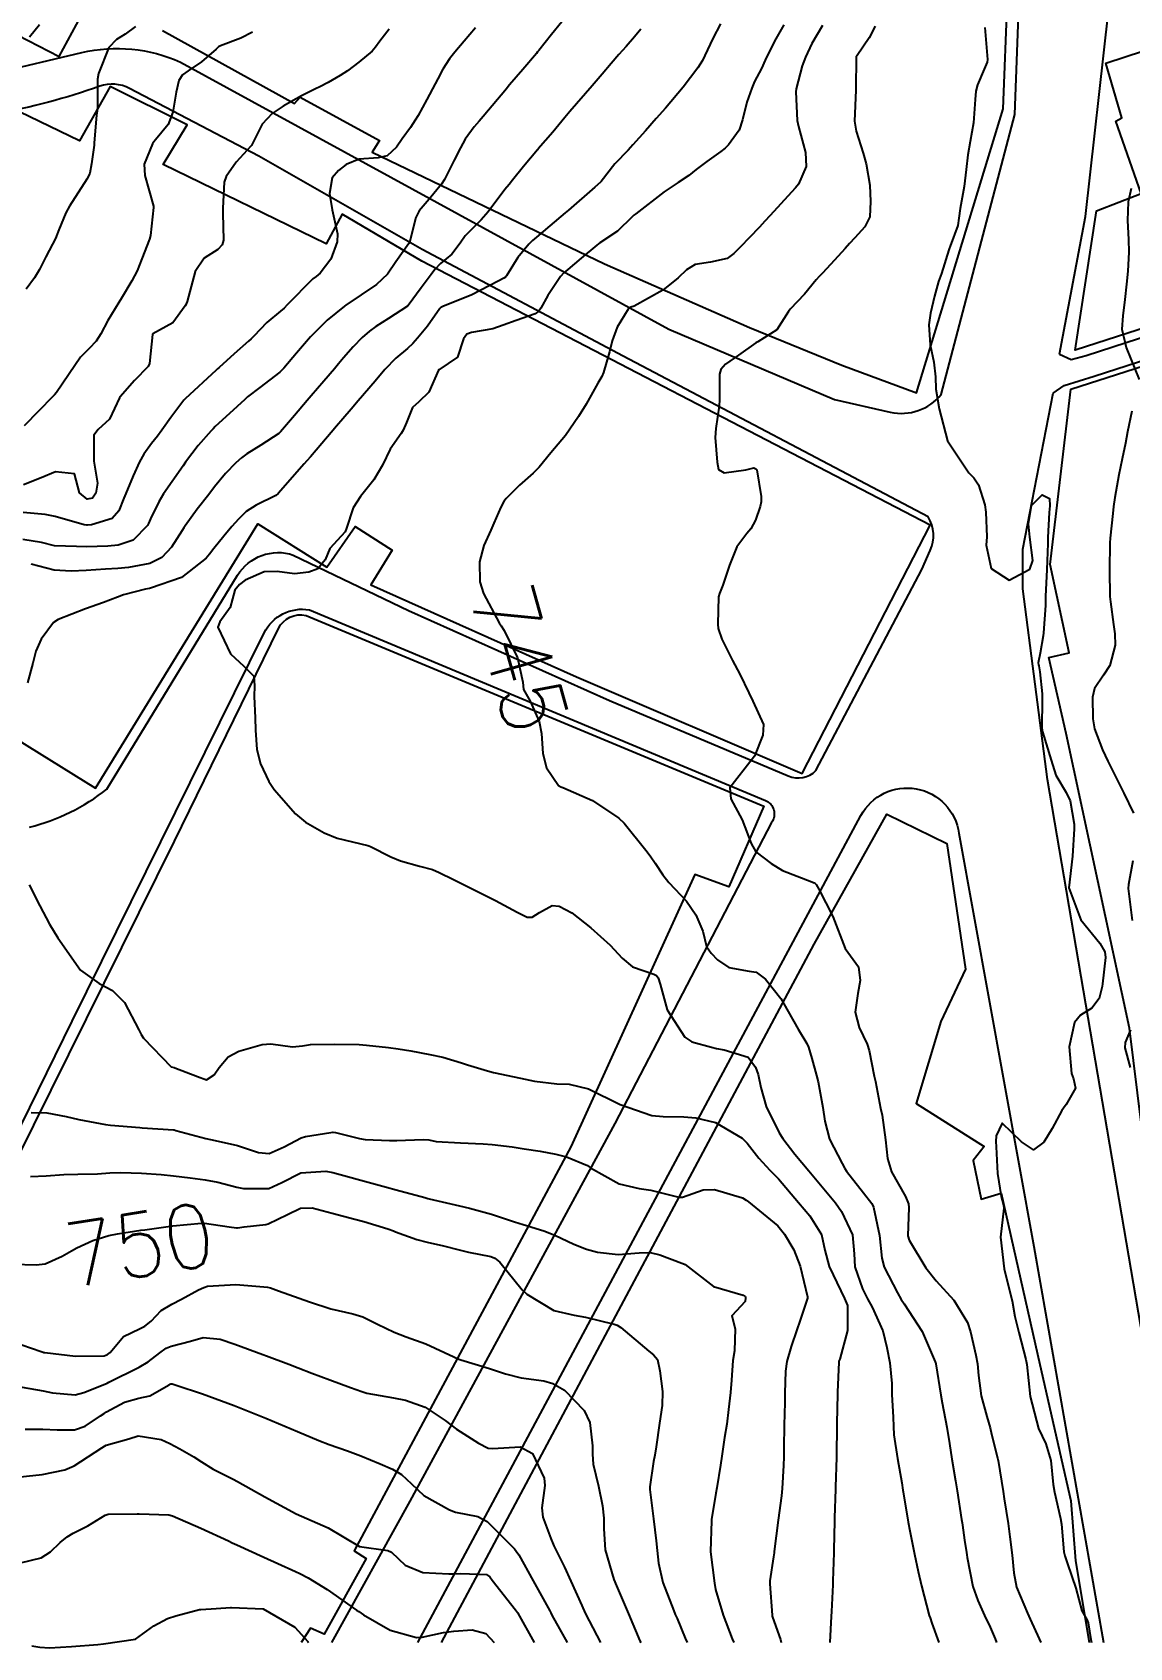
# Model space of a CAD drawing. Header units: metres. Extents: x 318500 to 325275, y 7408834 to 7428799.
# Drawn here: x 320918.1 to 320987, y 7409499.7 to 7409601.2 of the extents above; entities that cross this region are included whole.
import ezdxf
from ezdxf.enums import TextEntityAlignment as Align

# ---------------------------------------------------------------- set-up
doc = ezdxf.new("R2010")
doc.units = ezdxf.units.M
doc.header["$MEASUREMENT"] = 0
for name, color, linetype in [('Cotas', 45, 'Continuous'), ('Curvas de Nivel 1m', 11, 'Continuous'), ('Curvas de Nivel 5m', 15, 'Continuous'), ('Edificações', 30, 'Continuous'), ('Vias Primárias', 230, 'Continuous'), ('Vias Secundárias', 230, 'Continuous')]:
    doc.layers.add(name, color=color, linetype=linetype)
doc.styles.add('Style-STANDARD', font='STANDARD.shx')

msp = doc.modelspace()

# ---------------------------------------------------------------- linework, layer by layer
at = {"layer": 'Curvas de Nivel 1m', "flags": 128}
for points, elevation in [([(320951.32, 7409601.88), (320950.68, 7409601.09), (320949.87, 7409600.09), (320949.79, 7409599.99), (320949.72, 7409599.9), (320948.87, 7409598.89), (320948.04, 7409597.92), (320947.95, 7409597.81), (320947.84, 7409597.67), (320946.38, 7409595.94), (320946.12, 7409595.64), (320945.81, 7409595.28), (320945.25, 7409594.5), (320944.95, 7409593.96), (320944.56, 7409593.18), (320943.95, 7409591.98), (320943.76, 7409591.68), (320942.99, 7409590.74), (320942.36, 7409589.99), (320942.14, 7409589.59), (320941.74, 7409588), (320941.73, 7409587.98), (320941.71, 7409587.95), (320940.9, 7409586.8), (320940.37, 7409586.02), (320939.67, 7409585.37), (320937.74, 7409584.06), (320937.69, 7409584.03), (320937.66, 7409584), (320936.58, 7409583.13), (320935.63, 7409582.19), (320935.58, 7409582.13), (320935.54, 7409582.08), (320934.66, 7409581.05), (320933.85, 7409580.11), (320933.6, 7409579.86), (320932.35, 7409578.89), (320931.58, 7409578.31), (320931.49, 7409578.23), (320931.4, 7409578.14), (320930.45, 7409577.26), (320929.55, 7409576.44), (320929.41, 7409576.3), (320929.28, 7409576.16), (320928.47, 7409575.24), (320927.68, 7409574.19), (320927.52, 7409573.96), (320926.3, 7409572.21), (320926, 7409571.71), (320925.48, 7409570.63), (320925.35, 7409570.35), (320925.28, 7409570.22), (320924.39, 7409569.3), (320923.45, 7409568.98), (320922.79, 7409568.91), (320921.45, 7409568.88), (320920.83, 7409568.89), (320919.45, 7409568.95), (320918.62, 7409569.14), (320917.46, 7409569.33)], 749), ([(320940.48, 7409601.43), (320939.88, 7409600.66), (320939.62, 7409600.29), (320939.4, 7409600.04), (320938.57, 7409599.34), (320937.85, 7409598.81), (320937.4, 7409598.51), (320936.63, 7409598.07), (320936.12, 7409597.8), (320935.84, 7409597.66), (320934.96, 7409597.22), (320933.82, 7409596.59), (320933.13, 7409596.12), (320932.5, 7409595.44), (320931.84, 7409594.14), (320931.83, 7409594.1), (320931.79, 7409594.06), (320930.86, 7409593.06), (320930.23, 7409592.16), (320930.11, 7409591.8), (320930.03, 7409590.16), (320930.03, 7409589.86), (320930.06, 7409588.16), (320929.99, 7409587.87), (320929.7, 7409587.58), (320928.84, 7409587.02), (320928.29, 7409586.18), (320927.78, 7409584.31), (320927.73, 7409584.19), (320927.71, 7409584.14), (320927.66, 7409584.02), (320926.89, 7409582.95), (320925.63, 7409582.26), (320925.61, 7409582.24), (320925.6, 7409582.22), (320925.42, 7409580.41), (320925.34, 7409580.22), (320924.48, 7409579.34), (320923.58, 7409578.31), (320923.54, 7409578.24), (320922.91, 7409576.9), (320922.19, 7409576.26), (320921.92, 7409575.89), (320921.92, 7409574.26), (320922.14, 7409572.89), (320922.05, 7409572.26), (320921.83, 7409571.93), (320921.49, 7409571.88), (320921.02, 7409572.28), (320920.7, 7409573.47), (320919.51, 7409573.6), (320918.6, 7409573.22), (320917.5, 7409572.77)], 751), ([(320931.89, 7409601.24), (320931.16, 7409600.86), (320929.87, 7409600.37), (320929.74, 7409600.3), (320929.6, 7409600.16), (320928.68, 7409599.36), (320927.85, 7409598.8), (320927.49, 7409598.55), (320927.26, 7409598.2), (320927.1, 7409597.47), (320926.89, 7409596.2), (320926.58, 7409595.43), (320925.79, 7409594.47), (320925.68, 7409594.34), (320925.61, 7409594.22), (320925.07, 7409592.93), (320925.12, 7409592.23), (320925.66, 7409590.3), (320925.67, 7409590.22), (320925.48, 7409588.46), (320925.42, 7409588.22), (320924.94, 7409586.98), (320924.63, 7409586.23), (320924.31, 7409585.6), (320923.66, 7409584.52), (320923.48, 7409584.24), (320922.8, 7409583.1), (320922.35, 7409582.26), (320922.07, 7409581.81), (320921.62, 7409581.34), (320921.07, 7409580.81), (320920.73, 7409580.28), (320919.58, 7409578.59), (320919.45, 7409578.43), (320919.33, 7409578.3), (320918.46, 7409577.42), (320917.55, 7409576.49)], 752), ([(320924.54, 7409601.58), (320923.88, 7409601.11), (320923.34, 7409600.78), (320922.86, 7409600.26), (320922.21, 7409598.63), (320922.15, 7409598.27), (320922.15, 7409596.59), (320922.12, 7409596.27), (320922.08, 7409596.01), (320921.94, 7409594.27), (320921.94, 7409594.12), (320921.77, 7409592.96), (320921.67, 7409592.37), (320921.63, 7409592.27), (320921.48, 7409591.99), (320920.38, 7409590.29), (320920.15, 7409589.88), (320919.72, 7409588.8), (320919.58, 7409588.43), (320919.53, 7409588.3), (320918.9, 7409587.1), (320918.5, 7409586.31), (320918.2, 7409585.79), (320917.67, 7409585.07)], 753), ([(320961.29, 7409601.75), (320960.81, 7409600.83), (320960.31, 7409599.76), (320960.16, 7409599.46), (320959.86, 7409598.98), (320958.94, 7409597.77), (320957.83, 7409596.46), (320957.25, 7409595.8), (320956.58, 7409595.03), (320955.79, 7409594.15), (320955.64, 7409593.98), (320955.49, 7409593.82), (320954.65, 7409592.96), (320953.8, 7409591.84), (320953.78, 7409591.82), (320953.76, 7409591.8), (320953.4, 7409591.49), (320951.74, 7409590.05), (320951.53, 7409589.87), (320950.56, 7409589.06), (320949.72, 7409588.35), (320949.48, 7409588.13), (320949.25, 7409587.9), (320948.55, 7409587.06), (320947.85, 7409585.92), (320947.78, 7409585.82), (320947.68, 7409585.76), (320947.33, 7409585.58), (320945.67, 7409584.73), (320943.85, 7409583.98), (320943.72, 7409583.92), (320943.66, 7409583.86), (320942.88, 7409582.75), (320942.25, 7409581.99), (320941.96, 7409581.66), (320941.62, 7409581.35), (320940.89, 7409580.73), (320940.21, 7409580.02), (320939.59, 7409579.3), (320938.53, 7409578.05), (320938.09, 7409577.54), (320937.56, 7409576.93), (320937.16, 7409576.46), (320936.82, 7409576.07), (320936.24, 7409575.38), (320935.53, 7409574.54), (320935.31, 7409574.29), (320935.13, 7409574.09), (320933.5, 7409572.23), (320933.35, 7409572.11), (320932.12, 7409571.5), (320931.48, 7409571.1), (320931, 7409570.62), (320930.59, 7409570.15), (320930.08, 7409569.54), (320929.45, 7409568.77), (320929.18, 7409568.42), (320928.97, 7409568.17), (320927.43, 7409566.95), (320925.47, 7409566.27), (320925.42, 7409566.26), (320925.39, 7409566.25), (320925.16, 7409566.22), (320923.79, 7409565.86), (320923.41, 7409565.72), (320922.52, 7409565.37), (320921.4, 7409564.97), (320919.67, 7409564.3), (320919.39, 7409564.12), (320918.61, 7409563.07), (320918.28, 7409562.31), (320918.09, 7409561.57), (320917.76, 7409560.32)], 747), ([(320918.51, 7409601.7), (320917.88, 7409600.91)], 754), ([(320956.28, 7409601.43), (320955.89, 7409600.94), (320955.36, 7409600.34), (320954.91, 7409599.83), (320954.42, 7409599.27), (320953.85, 7409598.59), (320953.22, 7409597.85), (320951.82, 7409596.24), (320951.52, 7409595.87), (320950.75, 7409594.94), (320949.84, 7409593.9), (320949.82, 7409593.87), (320949.79, 7409593.84), (320948.91, 7409592.78), (320948.22, 7409591.92), (320948.01, 7409591.66), (320947.75, 7409591.34), (320946.69, 7409589.94), (320946.25, 7409589.43), (320945.72, 7409588.92), (320945.25, 7409588.42), (320944.93, 7409587.96), (320944.4, 7409587.27), (320943.69, 7409586.69), (320943.35, 7409586.32), (320943.12, 7409585.99), (320942.49, 7409585.17), (320941.66, 7409584.04), (320941.62, 7409584), (320940.43, 7409583.24), (320939.64, 7409582.73), (320939.23, 7409582.44), (320938.77, 7409582.04), (320938.22, 7409581.45), (320937.61, 7409580.75), (320937.29, 7409580.38), (320937.03, 7409580.07), (320936.37, 7409579.29), (320935.58, 7409578.38), (320935.33, 7409578.08), (320934.52, 7409577.14), (320933.64, 7409576.11), (320933.6, 7409576.06), (320933.55, 7409576.01), (320932.4, 7409575.27), (320931.53, 7409574.73), (320931.2, 7409574.47), (320930.84, 7409574.15), (320930.18, 7409573.48), (320929.5, 7409572.64), (320929.14, 7409572.17), (320928.42, 7409571.24), (320927.66, 7409570.19), (320927.58, 7409570.07), (320927.47, 7409569.9), (320926.8, 7409568.85), (320926.19, 7409568.21), (320925.44, 7409567.83), (320924.09, 7409567.57), (320923.43, 7409567.52), (320922.65, 7409567.47), (320921.43, 7409567.4), (320920.49, 7409567.34), (320919.43, 7409567.42), (320917.97, 7409567.78)], 748), ([(320965.26, 7409601.69), (320964.77, 7409600.81), (320964.2, 7409599.7), (320964.1, 7409599.47), (320963.86, 7409598.95), (320963.42, 7409598.14), (320963.25, 7409597.72), (320962.95, 7409596.84), (320962.67, 7409595.73), (320962.47, 7409595.07), (320961.8, 7409594.14), (320961.58, 7409593.95), (320961.31, 7409593.74), (320960.43, 7409593.11), (320959.77, 7409592.6), (320959.31, 7409592.23), (320958.63, 7409591.78), (320957.75, 7409591.2), (320955.97, 7409589.82), (320955.84, 7409589.72), (320955.74, 7409589.62), (320954.82, 7409588.73), (320953.71, 7409587.98), (320953.63, 7409587.92), (320953.53, 7409587.84), (320952.53, 7409587.02), (320951.69, 7409586.31), (320951.45, 7409586.11), (320951.23, 7409585.88), (320950.45, 7409584.67), (320950, 7409583.89), (320949.87, 7409583.69), (320949.65, 7409583.52), (320948.45, 7409583.11), (320947.64, 7409582.82), (320946.99, 7409582.58), (320945.64, 7409582.35), (320945.35, 7409582.24), (320945.15, 7409581.96), (320944.77, 7409580.8), (320943.6, 7409580.01), (320943.58, 7409580), (320943.57, 7409579.98), (320942.97, 7409578.6), (320942.34, 7409577.99), (320941.93, 7409577.64), (320941.56, 7409576.69), (320941.35, 7409576.21), (320941.22, 7409576), (320940.53, 7409575.02), (320940.06, 7409574.02), (320939.51, 7409573.08), (320938.67, 7409572.04), (320938.22, 7409571.32), (320937.8, 7409570.06), (320937.7, 7409569.83), (320937.46, 7409569.55), (320936.74, 7409568.77), (320936.46, 7409568.07), (320936, 7409567.5), (320935.43, 7409567.28), (320934.53, 7409567.19), (320933.43, 7409567.32), (320932.61, 7409567.3), (320931.43, 7409566.78), (320931.07, 7409566.5), (320930.78, 7409566.15), (320930.48, 7409565.07), (320929.83, 7409564.16), (320929.71, 7409563.83), (320930.5, 7409562.15), (320931.35, 7409561.37), (320931.96, 7409560.74), (320932.02, 7409560.13), (320932, 7409559.46), (320932.06, 7409558.13), (320932.08, 7409557.35), (320932.16, 7409556.13), (320932.39, 7409555.24), (320932.91, 7409554.12), (320933.25, 7409553.62), (320934.58, 7409552.09), (320935.22, 7409551.56), (320936.38, 7409550.9), (320937.21, 7409550.57), (320939.13, 7409550.1), (320939.2, 7409550.08), (320939.31, 7409550.03), (320940.57, 7409549.38), (320941.19, 7409549.13), (320942.37, 7409548.8), (320943.19, 7409548.59), (320943.62, 7409548.41), (320944.52, 7409547.96), (320945.18, 7409547.63), (320945.78, 7409547.33), (320947.16, 7409546.65), (320948.51, 7409545.91), (320949.15, 7409545.6), (320949.45, 7409545.6), (320949.92, 7409545.89), (320950.71, 7409546.32), (320951.16, 7409546.29), (320951.94, 7409545.86), (320953.14, 7409544.92), (320954.35, 7409543.83), (320955.11, 7409543.01), (320955.77, 7409542.48), (320957.1, 7409542.02), (320957.26, 7409541.94), (320957.37, 7409541.79), (320957.5, 7409541.38), (320957.93, 7409539.78), (320959.04, 7409538.06), (320959.49, 7409537.75), (320960.72, 7409537.42), (320961.04, 7409537.34), (320961.52, 7409537.25), (320963.03, 7409536.79), (320963.49, 7409536.17), (320963.66, 7409535.7), (320963.82, 7409534.88), (320964.15, 7409533.69), (320964.97, 7409532.04), (320965.21, 7409531.68), (320965.97, 7409530.69), (320966.83, 7409529.65), (320966.94, 7409529.52), (320968.51, 7409527.63), (320968.9, 7409527.1), (320969.58, 7409525.62), (320969.68, 7409524.43), (320969.73, 7409523.62), (320970.22, 7409522.23), (320970.53, 7409521.6), (320970.82, 7409521.07), (320971.49, 7409519.59), (320971.74, 7409518.54), (320971.93, 7409517.58), (320972.05, 7409516.29), (320972.05, 7409515.58), (320972.14, 7409514.16), (320972.16, 7409513.58), (320972.18, 7409513.05), (320972.41, 7409511.57), (320972.68, 7409510.04), (320972.75, 7409509.57), (320972.77, 7409509.47), (320973.08, 7409507.57), (320973.18, 7409507.02), (320973.47, 7409505.56), (320973.71, 7409504.46), (320973.92, 7409503.56), (320974.41, 7409501.7), (320974.46, 7409501.55), (320974.56, 7409501.22), (320975, 7409500)], 746), ([(320971, 7409601.61), (320970.64, 7409600.87), (320969.87, 7409599.76), (320969.82, 7409599.68), (320969.81, 7409599.63), (320969.79, 7409597.68), (320969.79, 7409597.63), (320969.79, 7409597.58), (320969.71, 7409595.63), (320969.81, 7409595), (320970.26, 7409593.62), (320970.45, 7409592.95), (320970.67, 7409591.62), (320970.72, 7409590.58), (320970.67, 7409589.62), (320970.35, 7409589), (320969.72, 7409588.3), (320969.4, 7409587.95), (320969.13, 7409587.64), (320968.45, 7409586.9), (320967.69, 7409586.09), (320967.48, 7409585.87), (320967.31, 7409585.66), (320966.57, 7409584.77), (320965.66, 7409583.82), (320965.57, 7409583.68), (320964.82, 7409582.51), (320963.63, 7409581.77), (320963.59, 7409581.75), (320963.5, 7409581.71), (320962.42, 7409580.93), (320961.61, 7409580.36), (320961.32, 7409580.03), (320961.23, 7409579.74), (320961.22, 7409578.11), (320961.2, 7409577.74), (320960.99, 7409576.31), (320960.96, 7409575.75), (320961.08, 7409574.19), (320961.16, 7409573.74), (320961.52, 7409573.53), (320962.89, 7409573.72), (320963.38, 7409573.85), (320963.52, 7409573.79), (320963.58, 7409573.71), (320963.85, 7409572.05), (320963.84, 7409571.7), (320963.78, 7409571.42), (320963.48, 7409570.56), (320963.19, 7409570), (320962.94, 7409569.72), (320962.31, 7409568.87), (320961.85, 7409567.73), (320961.43, 7409566.47), (320961.22, 7409565.95), (320961.17, 7409565.74), (320961.12, 7409564.02), (320961.15, 7409563.74), (320961.38, 7409563.07), (320962.04, 7409561.73), (320962.51, 7409560.88), (320963.06, 7409559.71), (320963.33, 7409559.18), (320964, 7409557.7), (320963.96, 7409557.04), (320963.42, 7409555.71), (320963.28, 7409555.53), (320961.88, 7409553.73), (320961.94, 7409553.04), (320962.66, 7409551.72), (320963.21, 7409550.22), (320963.51, 7409549.71), (320964.48, 7409548.98), (320965.19, 7409548.53), (320967.02, 7409547.82), (320967.18, 7409547.75), (320967.24, 7409547.72), (320967.31, 7409547.66), (320967.47, 7409547.36), (320968.35, 7409545.64), (320969.12, 7409543.63), (320969.97, 7409542.48), (320970.07, 7409541.62), (320969.91, 7409540.8), (320969.75, 7409539.62), (320970.01, 7409538.66), (320970.51, 7409537.61), (320970.64, 7409537.21), (320970.95, 7409535.6), (320971.02, 7409535.27), (320971.35, 7409533.59), (320971.44, 7409533.14), (320971.66, 7409531.59), (320971.78, 7409530.42), (320972.03, 7409529.58), (320972.92, 7409528.04), (320973.1, 7409527.57), (320973.13, 7409527.35), (320973.06, 7409525.57), (320973.14, 7409525.3), (320974.19, 7409523.56), (320974.85, 7409522.73), (320975.95, 7409521.53), (320976.81, 7409520.11), (320976.99, 7409519.52), (320977.34, 7409518.06), (320977.43, 7409517.51), (320977.49, 7409516.79), (320977.66, 7409515.51), (320978.02, 7409514.21), (320978.23, 7409513.5), (320978.32, 7409513.1), (320978.7, 7409511.6), (320978.72, 7409511.49), (320978.74, 7409511.45), (320979.05, 7409509.49), (320979.12, 7409509.03), (320979.36, 7409507.48), (320979.47, 7409506.64), (320979.62, 7409505.48), (320979.71, 7409504.37), (320979.88, 7409503.48), (320980.57, 7409501.85), (320980.75, 7409501.47), (320981.32, 7409500.23), (320981.42, 7409500)], 744), ([(320977.9, 7409601.52), (320978.07, 7409599.52), (320978.05, 7409599.34), (320977.86, 7409598.9), (320977.44, 7409597.93), (320977.34, 7409597.53), (320977.3, 7409596.99), (320977.18, 7409595.53), (320976.97, 7409594.36), (320976.82, 7409593.53), (320976.72, 7409592.59), (320976.59, 7409591.54), (320976.34, 7409590.14), (320976.27, 7409589.54), (320976.2, 7409589.07), (320975.71, 7409587.77), (320975.66, 7409587.61), (320975.64, 7409587.55), (320975.17, 7409586.07), (320974.99, 7409585.56), (320974.73, 7409584.63), (320974.48, 7409583.57), (320974.38, 7409582.84), (320974.46, 7409581.57), (320974.69, 7409580.48), (320974.8, 7409579.56), (320974.81, 7409578.78), (320975.03, 7409577.56), (320975.55, 7409575.55), (320976.9, 7409573.53), (320977.21, 7409573.22), (320977.51, 7409572.77), (320977.9, 7409571.52), (320977.96, 7409571.05), (320978.03, 7409569.51), (320977.99, 7409568.99), (320978.3, 7409567.51), (320979.43, 7409566.78), (320980.73, 7409567.48), (320980.91, 7409568.02), (320980.73, 7409569.48), (320980.65, 7409570.32), (320980.82, 7409571.48), (320981.51, 7409572.15), (320981.96, 7409571.92), (320981.98, 7409571.46), (320981.93, 7409571.03), (320981.86, 7409569.46), (320981.85, 7409569.08), (320981.79, 7409567.46), (320981.71, 7409565.76), (320981.71, 7409565.47), (320981.7, 7409565.19), (320981.59, 7409563.47), (320981.56, 7409563.29), (320981.37, 7409562.19), (320981.25, 7409561.58), (320981.27, 7409561.47), (320981.29, 7409561.4), (320981.36, 7409561.02), (320981.5, 7409559.63), (320981.5, 7409559.47), (320981.5, 7409559.31), (320981.48, 7409557.47), (320981.53, 7409557.25), (320982.06, 7409555.46), (320982.35, 7409554.53), (320983.01, 7409553.44), (320983.25, 7409552.92), (320983.51, 7409551.44), (320983.52, 7409551.14), (320983.41, 7409549.44), (320983.18, 7409547.44), (320983.92, 7409545.43), (320985.13, 7409543.97), (320985.43, 7409543.41), (320985.47, 7409543.06), (320985.29, 7409541.41), (320985.26, 7409541.24), (320985.09, 7409540.49), (320984.63, 7409539.87), (320983.9, 7409539.43), (320983.53, 7409538.97), (320983.2, 7409537.44), (320983.35, 7409535.77), (320983.46, 7409535.43), (320983.6, 7409534.84), (320983, 7409533.82), (320982.83, 7409533.6), (320982.74, 7409533.44), (320982.12, 7409532.31), (320981.6, 7409531.46), (320980.95, 7409530.97), (320980.2, 7409531.48), (320978.98, 7409532.64), (320978.6, 7409531.86), (320978.59, 7409531.5), (320978.62, 7409531.16), (320978.7, 7409529.49), (320978.92, 7409528.03), (320979.07, 7409527.49), (320979.1, 7409527.3), (320978.88, 7409525.49), (320979.12, 7409523.49), (320979.2, 7409523.14), (320979.61, 7409521.48), (320979.79, 7409520.5), (320980.04, 7409519.48), (320980.48, 7409517.78), (320980.53, 7409517.47), (320980.75, 7409515.47), (320981.27, 7409513.46), (320981.74, 7409512.48), (320982.04, 7409511.45), (320982.19, 7409509.93), (320982.27, 7409509.45), (320982.65, 7409507.79), (320982.72, 7409507.44), (320982.87, 7409505.69), (320982.92, 7409505.44), (320983.1, 7409504.94), (320983.61, 7409503.42), (320984, 7409501.98), (320984.32, 7409501.41), (320984.38, 7409501.24), (320984.55, 7409500.18), (320984.6, 7409500)], 743), ([(320987.09, 7409591.4), (320986.91, 7409590.56), (320986.86, 7409589.4), (320986.92, 7409588.2), (320986.94, 7409587.4), (320986.88, 7409586.21), (320986.8, 7409585.4), (320986.69, 7409584.43), (320986.56, 7409583.41), (320986.5, 7409582.56), (320986.77, 7409581.4), (320987.6, 7409579.39)], 742), ([(320987.13, 7409577.4), (320986.86, 7409576.1), (320986.73, 7409575.4), (320986.53, 7409574.41), (320986.32, 7409573.41), (320986.07, 7409571.97), (320985.99, 7409571.41), (320985.93, 7409570.97), (320985.78, 7409569.42), (320985.76, 7409569.12), (320985.72, 7409567.42), (320985.75, 7409565.75), (320985.79, 7409565.41), (320985.98, 7409563.99), (320986.06, 7409563.41), (320986.09, 7409562.69), (320985.76, 7409561.41), (320985.35, 7409560.8), (320984.79, 7409559.98), (320984.66, 7409559.43), (320984.68, 7409558.07), (320984.79, 7409557.43), (320985.29, 7409556.12), (320985.63, 7409555.41), (320986.18, 7409554.31), (320986.63, 7409553.4), (320987.24, 7409552.13)], 742), ([(320987.2, 7409549.14), (320986.93, 7409547.65), (320986.91, 7409547.39), (320987.15, 7409545.39)], 742), ([(320917.85, 7409547.63), (320918.53, 7409546.31), (320919.13, 7409545.15), (320919.65, 7409544.29), (320921.09, 7409542.27), (320922.25, 7409541.42), (320923.08, 7409540.98), (320923.84, 7409540.23), (320924.75, 7409538.52), (320924.89, 7409538.22), (320925.04, 7409537.98), (320926.78, 7409536.19), (320926.96, 7409536.14), (320927.01, 7409536.12), (320928.43, 7409535.59), (320929, 7409535.37), (320929.48, 7409535.68), (320929.8, 7409536.15), (320930.35, 7409536.82), (320931.03, 7409537.17), (320932.5, 7409537.59), (320933.04, 7409537.64), (320934.4, 7409537.45), (320935.03, 7409537.51), (320935.52, 7409537.59), (320937.04, 7409537.62), (320938.59, 7409537.59), (320939.04, 7409537.56), (320940.43, 7409537.41), (320941.03, 7409537.33), (320941.83, 7409537.19), (320943.03, 7409536.97), (320943.85, 7409536.79), (320945.02, 7409536.44), (320945.4, 7409536.32), (320946.65, 7409535.93), (320947.02, 7409535.83), (320947.13, 7409535.81), (320949.01, 7409535.41), (320949.61, 7409535.29), (320951.01, 7409535.11), (320951.78, 7409535.09), (320953, 7409534.81), (320954.99, 7409533.81), (320956.98, 7409533.12), (320957.69, 7409533.07), (320958.98, 7409533.04), (320959.74, 7409532.99), (320960.97, 7409532.69), (320962.65, 7409531.71), (320962.96, 7409531.39), (320963.69, 7409530.44), (320964.39, 7409529.69), (320964.93, 7409529.14), (320966.2, 7409527.66), (320966.9, 7409526.82), (320967.63, 7409525.64), (320967.85, 7409524.66), (320968.12, 7409523.64), (320968.84, 7409522.11), (320969.09, 7409521.63), (320969.26, 7409521.18), (320969.26, 7409519.62), (320968.78, 7409517.82), (320968.73, 7409517.68), (320968.72, 7409517.63), (320968.65, 7409515.73), (320968.65, 7409515.63), (320968.59, 7409513.76), (320968.59, 7409513.63), (320968.57, 7409511.76), (320968.57, 7409511.63), (320968.51, 7409509.79), (320968.51, 7409509.63), (320968.45, 7409507.83), (320968.45, 7409507.63), (320968.42, 7409505.83), (320968.42, 7409505.63), (320968.35, 7409503.88), (320968.34, 7409503.63), (320968.26, 7409501.94), (320968.24, 7409501.63), (320968.16, 7409500.02), (320968.16, 7409500)], 747), ([(320987.06, 7409538.52), (320986.72, 7409537.71), (320986.7, 7409537.39), (320987.03, 7409536.15)], 742), ([(320917.97, 7409533.32), (320918.97, 7409533.29), (320920.18, 7409533.07), (320920.97, 7409532.87), (320922.65, 7409532.56), (320922.96, 7409532.53), (320924.81, 7409532.37), (320924.96, 7409532.36), (320926.93, 7409532.22), (320926.96, 7409532.22), (320927.07, 7409532.19), (320928.95, 7409531.69), (320929.55, 7409531.56), (320930.95, 7409531.24), (320932.26, 7409530.8), (320932.94, 7409530.75), (320933.88, 7409531.16), (320934.95, 7409531.73), (320935.22, 7409531.81), (320936.8, 7409532.06), (320936.93, 7409532.09), (320936.96, 7409532.09), (320937.1, 7409532.06), (320938.6, 7409531.68), (320938.96, 7409531.63), (320940.5, 7409531.55), (320940.96, 7409531.55), (320942.61, 7409531.63), (320942.96, 7409531.6), (320943.42, 7409531.5), (320944.95, 7409531.41), (320946.37, 7409531.34), (320946.95, 7409531.31), (320948.2, 7409531.15), (320948.95, 7409531.04), (320949.95, 7409530.88), (320950.95, 7409530.7), (320951.61, 7409530.53), (320952.94, 7409529.98), (320953.02, 7409529.92), (320953.13, 7409529.84), (320954.93, 7409528.84), (320956.18, 7409528.54), (320956.92, 7409528.43), (320958.68, 7409528), (320958.91, 7409527.99), (320960.21, 7409528.46), (320960.92, 7409528.48), (320962.68, 7409527.95), (320962.91, 7409527.81), (320963.05, 7409527.71), (320964.89, 7409526.2), (320965.32, 7409525.67), (320965.89, 7409524.68), (320966.3, 7409523.66), (320966.75, 7409521.73), (320966.75, 7409521.65), (320966.27, 7409520.2), (320966.09, 7409519.66), (320965.73, 7409518.61), (320965.46, 7409517.67), (320965.38, 7409517.06), (320965.34, 7409515.67), (320965.33, 7409515.08), (320965.29, 7409513.67), (320965.27, 7409512.24), (320965.26, 7409511.67), (320965.24, 7409511.12), (320965.16, 7409509.67), (320965.12, 7409509.22), (320964.92, 7409507.68), (320964.66, 7409505.72), (320964.66, 7409505.68), (320964.66, 7409505.64), (320964.62, 7409505.38), (320964.39, 7409503.88), (320964.39, 7409503.68), (320964.53, 7409501.72), (320964.53, 7409501.68), (320964.54, 7409501.66), (320964.56, 7409501.6), (320965.05, 7409500.18), (320965.11, 7409500)], 748), ([(320917.94, 7409529.29), (320918.92, 7409529.34), (320920.04, 7409529.41), (320920.92, 7409529.44), (320922.14, 7409529.47), (320922.92, 7409529.52), (320923.61, 7409529.55), (320924.92, 7409529.51), (320926.14, 7409529.42), (320926.92, 7409529.34), (320927.96, 7409529.22), (320928.92, 7409529.09), (320929.7, 7409528.94), (320930.91, 7409528.63), (320931.33, 7409528.54), (320932.91, 7409528.53), (320933.73, 7409528.91), (320934.92, 7409529.52), (320936.5, 7409529.63), (320936.93, 7409529.54), (320937.62, 7409529.35), (320938.92, 7409529), (320940.3, 7409528.63), (320940.92, 7409528.46), (320942.71, 7409527.97), (320942.91, 7409527.92), (320942.98, 7409527.9), (320944.9, 7409527.46), (320945.53, 7409527.31), (320946.9, 7409526.93), (320948.35, 7409526.44), (320948.89, 7409526.27), (320950.19, 7409525.88), (320950.88, 7409525.61), (320952.07, 7409525.05), (320952.87, 7409524.73), (320953.57, 7409524.54), (320954.87, 7409524.39), (320956.17, 7409524.5), (320956.87, 7409524.52), (320957.47, 7409524.38), (320958.86, 7409523.85), (320958.93, 7409523.83), (320959.07, 7409523.76), (320960.84, 7409522.38), (320962.71, 7409521.83), (320962.83, 7409521.76), (320962.86, 7409521.71), (320962.87, 7409521.67), (320962.83, 7409521.44), (320962, 7409520.53), (320962.21, 7409519.72), (320962.17, 7409518.33), (320962.06, 7409517.72), (320961.98, 7409516.5), (320961.91, 7409515.72), (320961.8, 7409514.65), (320961.68, 7409513.72), (320961.55, 7409512.88), (320961.37, 7409511.72), (320961.28, 7409511.14), (320961.05, 7409509.73), (320961, 7409509.39), (320960.72, 7409507.73), (320960.72, 7409507.65), (320960.66, 7409505.73), (320960.66, 7409505.69), (320960.91, 7409503.73), (320960.98, 7409503.33), (320961.45, 7409501.72), (320962.02, 7409500.24), (320962.12, 7409500)], 749), ([(320916.78, 7409518.92), (320918.61, 7409518.29), (320918.73, 7409518.25), (320918.77, 7409518.24), (320918.83, 7409518.23), (320920.77, 7409518), (320922.56, 7409518.03), (320922.77, 7409518.1), (320922.95, 7409518.24), (320923.78, 7409519.23), (320924.79, 7409519.72), (320925.12, 7409519.88), (320925.51, 7409520.2), (320926.14, 7409520.87), (320926.82, 7409521.27), (320927.42, 7409521.58), (320928.5, 7409522.16), (320928.83, 7409522.32), (320929.06, 7409522.39), (320930.83, 7409522.5), (320932.59, 7409522.35), (320932.83, 7409522.33), (320933.01, 7409522.29), (320933.53, 7409522.1), (320934.82, 7409521.64), (320935.47, 7409521.42), (320936.81, 7409520.97), (320938.18, 7409520.67), (320938.81, 7409520.48), (320939.75, 7409520.02), (320940.79, 7409519.5), (320941.55, 7409519.22), (320942.78, 7409518.78), (320944.54, 7409517.95), (320944.78, 7409517.83), (320944.97, 7409517.76), (320946.77, 7409517.22), (320947.79, 7409516.88), (320948.76, 7409516.63), (320950.19, 7409516.45), (320950.76, 7409516.29), (320951.48, 7409515.86), (320952.73, 7409514.59), (320953.09, 7409513.83), (320953.24, 7409512.37), (320953.24, 7409511.83), (320953.3, 7409511.22), (320953.63, 7409509.83), (320953.88, 7409508.59), (320953.96, 7409507.82), (320953.96, 7409507.15), (320954.05, 7409505.82), (320954.59, 7409503.95), (320954.65, 7409503.81), (320954.69, 7409503.7), (320955.5, 7409501.8), (320956.23, 7409500.1), (320956.28, 7409500)], 751), ([(320916.93, 7409516.14), (320918.74, 7409515.82), (320919.33, 7409515.69), (320920.74, 7409515.57), (320921.28, 7409515.72), (320922.6, 7409516.24), (320922.75, 7409516.3), (320922.87, 7409516.36), (320924.76, 7409517.31), (320925.33, 7409517.64), (320926.07, 7409518.2), (320926.47, 7409518.5), (320926.78, 7409518.63), (320928, 7409518.95), (320928.79, 7409519.17), (320929.86, 7409519.07), (320930.78, 7409518.75), (320932.53, 7409518.11), (320932.77, 7409518.02), (320934.16, 7409517.49), (320934.76, 7409517.26), (320935.62, 7409516.93), (320936.75, 7409516.51), (320938.04, 7409516.04), (320938.75, 7409515.78), (320939.08, 7409515.68), (320940.74, 7409515.38), (320941.49, 7409515.24), (320942.73, 7409514.8), (320943.99, 7409513.96), (320944.71, 7409513.4), (320946.09, 7409512.54), (320946.69, 7409512.22), (320946.98, 7409512.2), (320948.7, 7409512.29), (320949.48, 7409511.88), (320950.22, 7409510.34), (320950.25, 7409509.87), (320950.06, 7409508.46), (320950.12, 7409507.88), (320950.62, 7409506.54), (320950.82, 7409506.07), (320950.92, 7409505.87), (320951.48, 7409504.74), (320951.88, 7409503.85), (320952.57, 7409502.32), (320952.79, 7409501.84), (320953.03, 7409501.36), (320953.76, 7409500)], 752), ([(320917.61, 7409513.41), (320918.71, 7409513.4), (320919.61, 7409513.37), (320920.71, 7409513.37), (320921.37, 7409513.6), (320922.33, 7409514.25), (320922.56, 7409514.4), (320922.72, 7409514.5), (320923.85, 7409515.11), (320924.74, 7409515.36), (320925.44, 7409515.5), (320926.65, 7409516.19), (320926.71, 7409516.23), (320926.75, 7409516.25), (320926.83, 7409516.26), (320927.1, 7409516.18), (320928.74, 7409515.63), (320929.54, 7409515.34), (320930.73, 7409514.89), (320932.72, 7409514.11), (320934.71, 7409513.27), (320936.06, 7409512.7), (320936.7, 7409512.45), (320937.86, 7409512.04), (320938.69, 7409511.74), (320939.91, 7409511.24), (320940.68, 7409510.9), (320941.24, 7409510.55), (320941.87, 7409509.98), (320942.66, 7409509.25), (320944.27, 7409508.33), (320944.64, 7409508.2), (320946.05, 7409507.93), (320946.64, 7409507.61), (320948.34, 7409505.89), (320948.46, 7409505.74), (320948.61, 7409505.52), (320949.52, 7409503.88), (320950.56, 7409501.98), (320950.62, 7409501.87), (320950.7, 7409501.72), (320951.66, 7409500)], 753), ([(320916.7, 7409510.35), (320918.67, 7409510.57), (320920.1, 7409510.85), (320920.68, 7409511.1), (320922.41, 7409512.24), (320922.58, 7409512.35), (320922.69, 7409512.4), (320924.12, 7409512.8), (320924.7, 7409512.99), (320926.14, 7409512.76), (320926.69, 7409512.5), (320927.32, 7409512.18), (320928.19, 7409511.67), (320928.68, 7409511.35), (320929.42, 7409510.89), (320930.67, 7409510.27), (320930.94, 7409510.13), (320932.66, 7409509.16), (320934.64, 7409508.08), (320936.63, 7409507.2), (320938.61, 7409506.03), (320940.39, 7409505.79), (320940.61, 7409505.67), (320941.47, 7409504.86), (320942.59, 7409504.4), (320944.23, 7409504.32), (320944.59, 7409504.32), (320944.98, 7409504.33), (320946.59, 7409504.27), (320946.79, 7409504.12), (320946.95, 7409503.91), (320948.4, 7409502.05), (320948.53, 7409501.89), (320948.56, 7409501.85), (320949.59, 7409500)], 754), ([(320918.02, 7409499.79), (320918.52, 7409499.71), (320919.14, 7409499.67), (320920.52, 7409499.74), (320922.16, 7409499.88), (320922.53, 7409499.91), (320924.53, 7409500.21), (320925.69, 7409501.05), (320926.55, 7409501.5), (320927.06, 7409501.68), (320928.56, 7409502.07), (320928.64, 7409502.08), (320929.6, 7409502.14), (320930.5, 7409502.19), (320930.56, 7409502.19), (320932.56, 7409502.11), (320934.54, 7409500.96), (320935.37, 7409500.07), (320935.41, 7409500)], 756)]:
    msp.add_lwpolyline(points, dxfattribs=dict(at, elevation=elevation))
at = {"layer": 'Curvas de Nivel 5m', "flags": 128}
for points, elevation in [([(320945.89, 7409601.51), (320945.18, 7409600.66), (320944.59, 7409599.97), (320944.27, 7409599.56), (320943.85, 7409598.9), (320943.53, 7409598.3), (320943.37, 7409597.98), (320942.83, 7409596.99), (320942.29, 7409596), (320942.11, 7409595.7), (320941.81, 7409595.23), (320941.29, 7409594.52), (320940.93, 7409594.01), (320940.35, 7409593.46), (320939.78, 7409593.33), (320938.59, 7409593.24), (320937.77, 7409592.91), (320937.29, 7409592.54), (320936.89, 7409592.07), (320936.73, 7409591.1), (320936.89, 7409590.07), (320937.22, 7409588.56), (320937.21, 7409588.06), (320936.8, 7409586.96), (320936.14, 7409586.08), (320935.88, 7409585.88), (320935.68, 7409585.72), (320934.07, 7409584.1), (320933.87, 7409583.89), (320933.65, 7409583.7), (320932.78, 7409582.98), (320931.98, 7409582.13), (320931.8, 7409581.96), (320931.63, 7409581.81), (320930.74, 7409581.02), (320929.79, 7409580.16), (320929.69, 7409580.07), (320929.6, 7409579.98), (320927.66, 7409578.19), (320927.62, 7409578.15), (320927.58, 7409578.1), (320926.76, 7409577.01), (320926.18, 7409576.21), (320925.92, 7409575.84), (320925.54, 7409575.38), (320925.05, 7409574.7), (320924.78, 7409574.23), (320924.39, 7409573.35), (320923.92, 7409572.24), (320923.8, 7409571.94), (320923.48, 7409571.15), (320923.06, 7409570.66), (320921.77, 7409570.27), (320921.51, 7409570.23), (320921.47, 7409570.23), (320921.3, 7409570.27), (320919.48, 7409570.79), (320918.86, 7409570.92), (320917.48, 7409571.03)], 750), ([(320967.7, 7409601.66), (320967.03, 7409600.52), (320966.62, 7409599.67), (320966.43, 7409599.11), (320966.05, 7409597.68), (320966.03, 7409597.49), (320966.11, 7409595.68), (320966.19, 7409595.31), (320966.63, 7409593.67), (320966.67, 7409592.78), (320966.19, 7409591.68), (320966, 7409591.44), (320965.75, 7409591.17), (320964.4, 7409589.7), (320964.08, 7409589.36), (320963.73, 7409588.97), (320963.12, 7409588.32), (320962.54, 7409587.73), (320962.13, 7409587.31), (320961.7, 7409587.01), (320960.67, 7409586.78), (320959.69, 7409586.62), (320959.16, 7409586.29), (320958.64, 7409585.78), (320957.67, 7409585.01), (320955.86, 7409584.01), (320955.66, 7409583.94), (320955.58, 7409583.9), (320955.49, 7409583.82), (320954.79, 7409582.68), (320954.49, 7409581.83), (320954.32, 7409581.13), (320953.94, 7409579.84), (320953.84, 7409579.59), (320953.59, 7409579.16), (320952.84, 7409577.85), (320952.36, 7409577.07), (320951.55, 7409575.87), (320950.64, 7409574.78), (320949.89, 7409573.89), (320949.52, 7409573.51), (320948.66, 7409572.76), (320947.83, 7409571.92), (320947.68, 7409571.73), (320947.49, 7409571.38), (320947.04, 7409570.36), (320946.85, 7409569.93), (320946.43, 7409568.96), (320946.14, 7409567.94), (320946.16, 7409566.67), (320946.4, 7409565.94), (320947.39, 7409564.1), (320947.5, 7409563.92), (320947.69, 7409563.61), (320948.53, 7409561.91), (320948.87, 7409560.38), (320948.92, 7409559.9), (320949.33, 7409559.17), (320949.9, 7409557.89), (320950.05, 7409557.14), (320950.12, 7409555.89), (320950.36, 7409554.98), (320951.12, 7409553.87), (320951.26, 7409553.79), (320951.38, 7409553.74), (320953.25, 7409552.94), (320954.91, 7409551.82), (320955.23, 7409551.51), (320956.6, 7409549.8), (320956.87, 7409549.46), (320957.19, 7409548.99), (320957.66, 7409548.26), (320958.05, 7409547.78), (320959.16, 7409546.6), (320959.74, 7409545.75), (320960.17, 7409544.71), (320960.4, 7409543.75), (320960.7, 7409543.33), (320961.11, 7409542.92), (320961.82, 7409542.44), (320963.1, 7409542.2), (320963.53, 7409542.13), (320964.12, 7409541.69), (320965.08, 7409540.48), (320965.54, 7409539.67), (320966.17, 7409538.55), (320966.71, 7409537.65), (320966.81, 7409537.43), (320967.03, 7409536.71), (320967.33, 7409535.65), (320967.42, 7409535.24), (320967.72, 7409533.64), (320967.85, 7409532.77), (320968.14, 7409531.64), (320968.94, 7409530.11), (320969.1, 7409529.79), (320969.2, 7409529.63), (320970.27, 7409528.26), (320970.79, 7409527.6), (320970.91, 7409527.36), (320971.29, 7409525.59), (320971.43, 7409524.16), (320971.58, 7409523.59), (320972.42, 7409521.99), (320972.64, 7409521.57), (320972.83, 7409521.28), (320973.95, 7409519.56), (320974.78, 7409517.64), (320974.8, 7409517.57), (320974.81, 7409517.55), (320974.81, 7409517.52), (320975.13, 7409515.54), (320975.22, 7409515.07), (320975.51, 7409513.54), (320975.68, 7409512.5), (320975.83, 7409511.53), (320976.05, 7409510.16), (320976.15, 7409509.53), (320976.43, 7409507.73), (320976.47, 7409507.52), (320976.49, 7409507.37), (320976.63, 7409506.44), (320976.75, 7409505.65), (320976.76, 7409505.52), (320976.78, 7409505.35), (320977.14, 7409503.51), (320977.45, 7409502.63), (320977.97, 7409501.5), (320978.16, 7409501.1), (320978.55, 7409500.24), (320978.64, 7409500)], 745), ([(320916.84, 7409523.78), (320918.29, 7409523.75), (320918.85, 7409523.81), (320919.93, 7409524.28), (320920.51, 7409524.62), (320920.86, 7409524.82), (320921.85, 7409525.27), (320922.87, 7409525.59), (320923.4, 7409525.7), (320924.88, 7409525.92), (320925.13, 7409525.95), (320926.88, 7409526.19), (320928.69, 7409526.36), (320928.88, 7409526.36), (320930.43, 7409526.14), (320930.88, 7409526.07), (320930.94, 7409526.07), (320931.36, 7409526.13), (320932.72, 7409526.28), (320932.88, 7409526.31), (320934.08, 7409526.9), (320934.9, 7409527.31), (320935.63, 7409527.33), (320936.89, 7409526.99), (320938.31, 7409526.61), (320938.89, 7409526.46), (320940.39, 7409526.01), (320940.75, 7409525.88), (320940.88, 7409525.82), (320942.22, 7409525.33), (320942.87, 7409525.16), (320943.89, 7409524.94), (320944.87, 7409524.68), (320945.46, 7409524.54), (320946.86, 7409524.27), (320947.12, 7409524.17), (320947.43, 7409523.91), (320948.83, 7409522.16), (320949.12, 7409521.89), (320950.82, 7409520.88), (320952.09, 7409520.57), (320952.81, 7409520.46), (320954.6, 7409520.01), (320954.8, 7409519.95), (320955.02, 7409519.81), (320956.79, 7409518.32), (320957.08, 7409518.08), (320957.33, 7409517.78), (320957.47, 7409517.07), (320957.64, 7409515.78), (320957.62, 7409514.89), (320957.45, 7409513.78), (320957.24, 7409512.31), (320957.16, 7409511.78), (320957.09, 7409511.38), (320956.84, 7409509.79), (320956.84, 7409509.61), (320957.08, 7409507.78), (320957.24, 7409506.39), (320957.31, 7409505.78), (320957.4, 7409504.99), (320957.67, 7409503.77), (320958.35, 7409501.98), (320958.44, 7409501.76), (320958.48, 7409501.68), (320958.56, 7409501.5), (320959.08, 7409500.28), (320959.19, 7409500)], 750), ([(320917.3, 7409505.01), (320918.6, 7409505.32), (320919.19, 7409505.7), (320919.8, 7409506.28), (320920.24, 7409506.65), (320920.62, 7409506.87), (320921.55, 7409507.33), (320922.64, 7409508), (320922.81, 7409508.06), (320924.64, 7409508.09), (320924.76, 7409508.09), (320926.64, 7409508.02), (320926.87, 7409507.96), (320928.63, 7409507.18), (320930.37, 7409506.38), (320930.61, 7409506.27), (320930.91, 7409506.13), (320932.6, 7409505.36), (320933.47, 7409504.97), (320934.59, 7409504.46), (320934.85, 7409504.33), (320935.38, 7409504.07), (320936.58, 7409503.34), (320938.43, 7409502.03), (320938.56, 7409501.94), (320938.85, 7409501.73), (320940.54, 7409500.78), (320942.19, 7409500.32), (320942.54, 7409500.34), (320943.88, 7409500.62), (320944.54, 7409500.72), (320945.68, 7409500.8), (320946.54, 7409500.57), (320947.08, 7409500)], 755)]:
    msp.add_lwpolyline(points, dxfattribs=dict(at, elevation=elevation))
at = {"layer": 'Edificações'}
for points in [[(320893.11, 7409610.19), (320887.96, 7409600.14), (320898.56, 7409594.67), (320900.68, 7409598.46), (320905.31, 7409596.15), (320907.71, 7409600.49), (320911.56, 7409598.38), (320913.88, 7409602.73), (320919.73, 7409599.71), (320923.28, 7409606.26)], [(320926.23, 7409601.33), (320934.53, 7409596.75), (320934.88, 7409597.15), (320939.86, 7409594.43), (320939.4, 7409593.68), (320954.01, 7409586.66), (320963.11, 7409582.66), (320968.91, 7409580.29), (320973.6, 7409578.55), (320979.04, 7409596.42), (320979.32, 7409603.4)], [(321000, 7409586.55), (320983.57, 7409581.24), (320984.92, 7409590), (320987.73, 7409591.09), (320986.13, 7409595.64), (320986.51, 7409595.84), (320985.49, 7409599.29), (320989.01, 7409600.44)], [(320916.32, 7409557.25), (320922.03, 7409553.7), (320932.22, 7409570.32), (320936.55, 7409567.6), (320938.33, 7409570.16), (320940.67, 7409568.66), (320939.33, 7409566.49), (320952.25, 7409560.7), (320966.43, 7409554.62), (320974.46, 7409570.23), (320942.52, 7409586.83), (320937.51, 7409589.79), (320936.52, 7409587.92), (320926.27, 7409592.91), (320927.79, 7409595.4), (320922.95, 7409597.81), (320921.02, 7409594.41), (320917.24, 7409596.23)], [(321000, 7409520.97), (320989.28, 7409519.99), (320986.98, 7409538.61), (320983.01, 7409557.15), (320981.91, 7409561.92), (320983.2, 7409562.22), (320982.01, 7409567.77), (320983.3, 7409578.78), (321000, 7409584.15)], [(320943.76, 7409500), (320967.17, 7409543.91), (320971.73, 7409552.07), (320975.52, 7409550.23), (320976.69, 7409542.33), (320975.13, 7409539.03), (320973.58, 7409533.89), (320977.85, 7409531.17), (320977.17, 7409530.29), (320977.66, 7409527.86), (320978.92, 7409528.24), (320981.35, 7409517.47), (320983.3, 7409508.91), (320983.59, 7409505.13), (320984.46, 7409500)]]:
    msp.add_lwpolyline(points, dxfattribs=at)
msp.add_lwpolyline([(320902.05, 7409500), (320915.9, 7409528.04), (320926.99, 7409550.37), (320933.52, 7409563.74, -0.352183), (320935.25, 7409564.56), (320964.01, 7409552.57), (320961.82, 7409547.51), (320959.68, 7409548.28), (320951.88, 7409531.16), (320938.27, 7409505.77), (320939.02, 7409505.28), (320936.38, 7409500.53), (320935.54, 7409500.89), (320934.94, 7409500)], format="xyb", dxfattribs=at)
at = {"layer": 'Vias Primárias'}
msp.add_lwpolyline([(320982.59, 7409580.98), (320984.23, 7409589.65), (320985.66, 7409602.56), (320985.9, 7409609.12), (320985.9, 7409612.01), (320985.42, 7409614.87), (320982.8, 7409625.49), (320978.25, 7409634.11), (320967.63, 7409649.27), (320957.82, 7409660.28), (320946.24, 7409671.02), (320932.85, 7409682.03), (320909.9, 7409701.38), (320899.01, 7409709.53), (320892.08, 7409714.42), (320874.53, 7409725.05), (320846.32, 7409743.46), (320822.18, 7409758.87), (320805.94, 7409769.05), (320795.91, 7409775.81), (320789.29, 7409780.85)], dxfattribs=at)
for points in [[(320888.2, 7409603.46), (320886.49, 7409599.65), (320896.68, 7409594.56), (320897.58, 7409594.36), (320898.67, 7409594.36), (320907.67, 7409596.46), (320915.67, 7409598.65), (320921.16, 7409599.95, -0.165698), (320927.36, 7409599.35), (320958.05, 7409582.57), (320968.46, 7409578.15), (320971.96, 7409577.35, 0.285145), (320975.16, 7409578.45), (320979.79, 7409596.05), (320980.1, 7409604.52)], [(320917.87, 7409551.25, 0.105509), (320922.74, 7409553.65), (320930.95, 7409567.09, -0.351178), (320934.45, 7409568.36), (320941.69, 7409564.87), (320954.31, 7409559.22), (320965.54, 7409554.48, 0.302687), (320967.29, 7409554.81), (320973.94, 7409567.45), (320974.47, 7409568.65, 0.245191), (320974.34, 7409570.77), (320955.17, 7409580.87), (320942.55, 7409587.57), (320932.29, 7409593.43), (320924.16, 7409597.69, 0.20869), (320922.29, 7409597.83, -0.040508), (320915.76, 7409596.09)], [(321000, 7409519.98), (320989.01, 7409518.78, -0.419046), (320987.7, 7409519.86), (320981.84, 7409554.25), (320980.29, 7409566.23), (320980.29, 7409568.74), (320982.2, 7409578.54)], [(320901.39, 7409500), (320920.56, 7409539.05), (320932.62, 7409563.47, -0.331744), (320935.46, 7409564.92), (320964.11, 7409552.94, -0.48816), (320964.49, 7409551.55), (320954.65, 7409532.62), (320941.78, 7409508.89), (320936.86, 7409500)], [(320942.28, 7409500), (320970.11, 7409551.98, -0.726874), (320976.27, 7409550.87), (320980.97, 7409524.89), (320985.35, 7409500)]]:
    msp.add_lwpolyline(points, format="xyb", dxfattribs=at)
at = {"layer": 'Vias Secundárias'}
for points in [[(320982.59, 7409580.98), (320983.33, 7409580.66), (320984.27, 7409580.91), (321000, 7409586.02)], [(320982.2, 7409578.54), (320982.89, 7409579.03), (320984.76, 7409579.6), (321000, 7409584.53)]]:
    msp.add_lwpolyline(points, dxfattribs=at)

# ---------------------------------------------------------------- texts
at = {"layer": 'Cotas', "style": 'Style-STANDARD'}
for s, rotation, p in [('745', 285.5766, (320948.67, 7409561.87, 745)), ('750', 9.0882, (320924.78, 7409525.01, 750))]:
    msp.add_text(s, height=4, rotation=rotation, dxfattribs=at).set_placement(p, align=Align.MIDDLE_CENTER)

doc.saveas('drawing.dxf')
